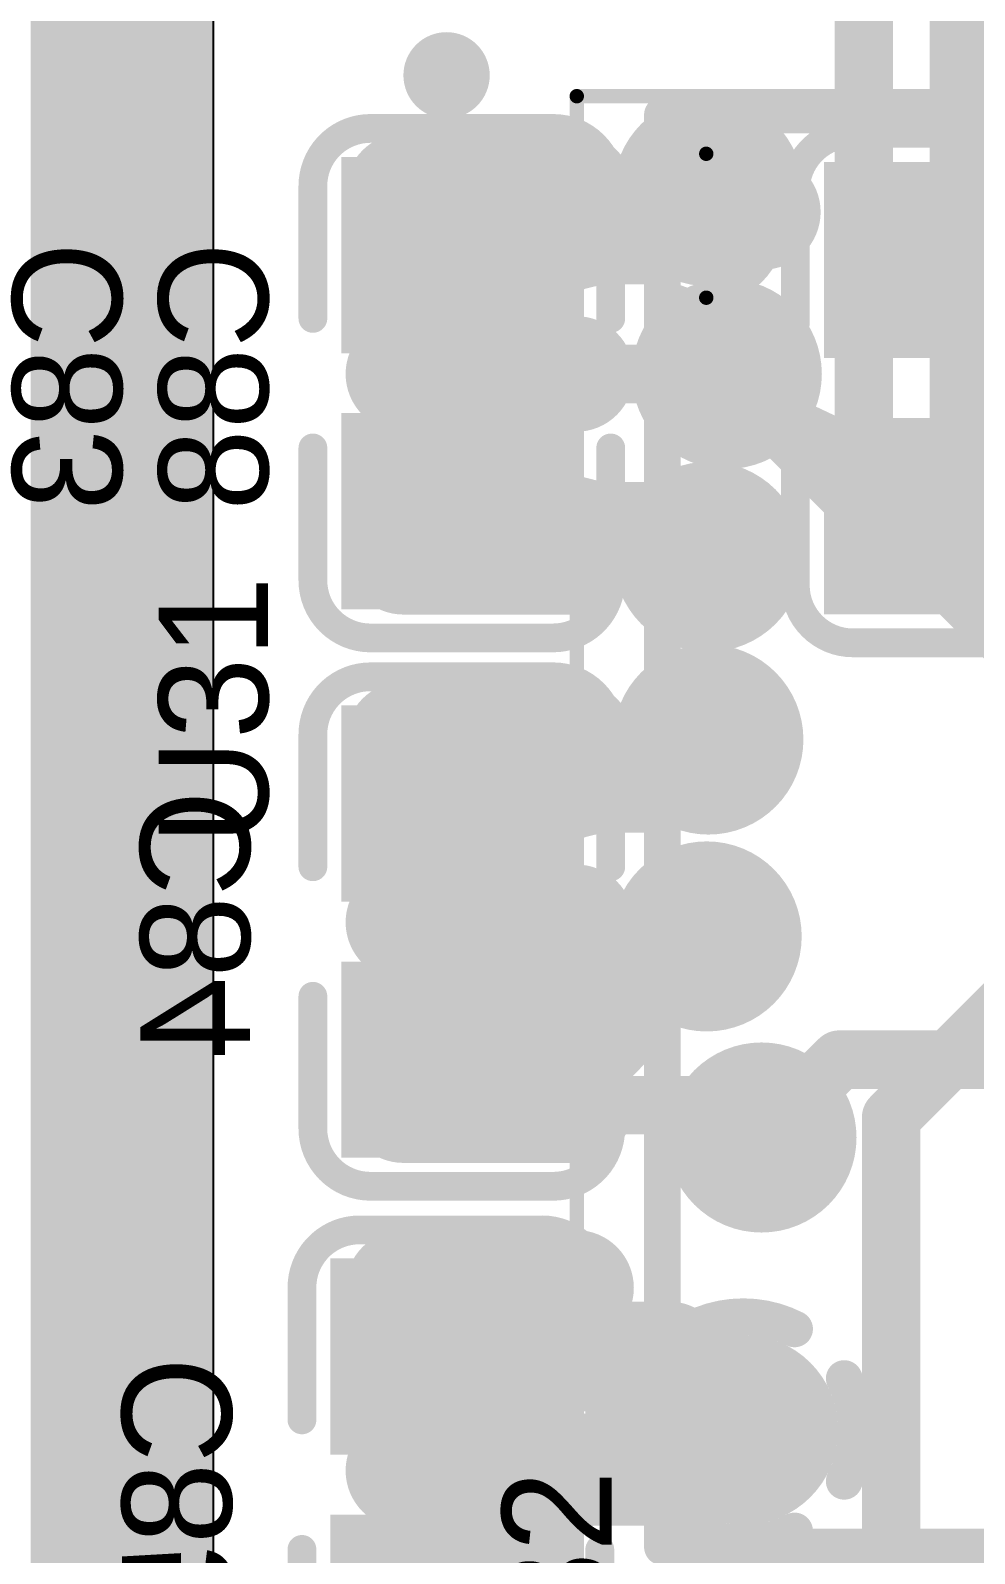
# Model space of a CAD drawing. Header units: millimetres. Extents: x 3.32 to 12.49, y 5.66 to 10.73.
# Drawn here: x 5.142 to 5.4003, y 8.8899 to 9.3065 of the extents above; entities that cross this region are included whole.
import ezdxf

# ---------------------------------------------------------------- set-up
doc = ezdxf.new("R2010")
doc.units = ezdxf.units.MM
doc.header["$MEASUREMENT"] = 0
for name, color, linetype in [('BottomLayer', 5, 'Continuous'), ('BottomOverlay', 54, 'Continuous'), ('BottomPaste', 16, 'Continuous'), ('BottomSolder', 6, 'Continuous'), ('InternalPlane1', 76, 'Continuous'), ('InternalPlane2', 16, 'Continuous'), ('Mechanical13', 56, 'Continuous'), ('MultiLayer', 9, 'Continuous'), ('TopLayer', 1, 'Continuous'), ('TopOverlay', 2, 'Continuous'), ('TopPaste', 8, 'Continuous'), ('TopSolder', 216, 'Continuous'), ('ViaHoleLayer', 16, 'Continuous')]:
    doc.layers.add(name, color=color, linetype=linetype)

# ---------------------------------------------------------------- blocks, each defined once
blk = doc.blocks.new('SOIC_16_150____155')
at = {"layer": 'Mechanical13', "const_width": 0.00394}
for points in [[(-0.20098, -0.07854), (-0.20098, 0.07854)], [(0.20098, -0.07854), (-0.20098, -0.07854)]]:
    blk.add_lwpolyline(points, dxfattribs=at)
at = {"layer": 'Mechanical13'}
for points, const_width in [([(-0.14587, -0.04311, 1), (-0.18524, -0.04311, 1)], 0.00394), ([(-0.18622, -0.04311, 1), (-0.18425, -0.04311, 1)], 0.00197), ([(-0.14685, -0.04311, 1), (-0.14488, -0.04311, 1)], 0.00197), ([(-0.20197, -0.07854, 1), (-0.2, -0.07854, 1)], 0.00197), ([(-0.20197, -0.07854, 1), (-0.2, -0.07854, 1)], 0.00197)]:
    blk.add_lwpolyline(points, format="xyb", close=True, dxfattribs=dict(at, const_width=const_width))
at = {"layer": 'TopLayer', "const_width": 0.02362}
for points in [[(-0.175, -0.12598), (-0.175, -0.07874)], [(-0.125, -0.12598), (-0.125, -0.07874)], [(-0.075, -0.12598), (-0.075, -0.07874)], [(-0.025, -0.12598), (-0.025, -0.07874)], [(0.025, -0.12598), (0.025, -0.07874)], [(0.075, -0.12598), (0.075, -0.07874)], [(0.125, -0.12598), (0.125, -0.07874)], [(0.175, -0.12598), (0.175, -0.07874)]]:
    blk.add_lwpolyline(points, dxfattribs=at)
at = {"layer": 'TopLayer', "const_width": 0.01181}
for points in [[(-0.18091, -0.07874, 1), (-0.16909, -0.07874, 1)], [(-0.13091, -0.07874, 1), (-0.11909, -0.07874, 1)], [(-0.08091, -0.07874, 1), (-0.06909, -0.07874, 1)], [(-0.03091, -0.07874, 1), (-0.01909, -0.07874, 1)], [(0.01909, -0.07874, 1), (0.03091, -0.07874, 1)], [(0.06909, -0.07874, 1), (0.08091, -0.07874, 1)], [(0.11909, -0.07874, 1), (0.13091, -0.07874, 1)], [(0.16909, -0.07874, 1), (0.18091, -0.07874, 1)], [(-0.18091, -0.12598, 1), (-0.16909, -0.12598, 1)], [(-0.13091, -0.12598, 1), (-0.11909, -0.12598, 1)], [(-0.08091, -0.12598, 1), (-0.06909, -0.12598, 1)], [(-0.03091, -0.12598, 1), (-0.01909, -0.12598, 1)], [(0.01909, -0.12598, 1), (0.03091, -0.12598, 1)], [(0.06909, -0.12598, 1), (0.08091, -0.12598, 1)], [(0.11909, -0.12598, 1), (0.13091, -0.12598, 1)], [(0.16909, -0.12598, 1), (0.18091, -0.12598, 1)]]:
    blk.add_lwpolyline(points, format="xyb", close=True, dxfattribs=at)
at = {"layer": 'TopOverlay', "const_width": 0.01}
for points in [[(-0.19587, -0.05512), (-0.19587, 0.05512)], [(0.19587, -0.05512), (0.19587, 0.05512)], [(0.19587, -0.05512), (-0.19587, -0.05512)]]:
    blk.add_lwpolyline(points, dxfattribs=at)
at = {"layer": 'TopOverlay'}
for points, const_width in [([(-0.16142, -0.02756, 1), (-0.17717, -0.02756, 1)], 0.01575), ([(-0.1811, -0.02756, 1), (-0.17323, -0.02756, 1)], 0.00787), ([(-0.16535, -0.02756, 1), (-0.15748, -0.02756, 1)], 0.00787), ([(-0.19837, -0.05512, 1), (-0.19337, -0.05512, 1)], 0.005), ([(-0.19837, -0.05512, 1), (-0.19337, -0.05512, 1)], 0.005), ([(0.19337, -0.05512, 1), (0.19837, -0.05512, 1)], 0.005), ([(0.19337, -0.05512, 1), (0.19837, -0.05512, 1)], 0.005), ([(-0.20079, -0.11417, 1), (-0.2126, -0.11417, 1)], 0.01181), ([(-0.21555, -0.11417, 1), (-0.20965, -0.11417, 1)], 0.00591), ([(-0.20374, -0.11417, 1), (-0.19783, -0.11417, 1)], 0.00591)]:
    blk.add_lwpolyline(points, format="xyb", close=True, dxfattribs=dict(at, const_width=const_width))
at = {"layer": 'TopPaste', "const_width": 0.02362}
for points in [[(-0.175, -0.12598), (-0.175, -0.07874)], [(-0.125, -0.12598), (-0.125, -0.07874)], [(-0.075, -0.12598), (-0.075, -0.07874)], [(-0.025, -0.12598), (-0.025, -0.07874)], [(0.025, -0.12598), (0.025, -0.07874)], [(0.075, -0.12598), (0.075, -0.07874)], [(0.125, -0.12598), (0.125, -0.07874)], [(0.175, -0.12598), (0.175, -0.07874)]]:
    blk.add_lwpolyline(points, dxfattribs=at)
at = {"layer": 'TopPaste', "const_width": 0.01181}
for points in [[(-0.18091, -0.07874, 1), (-0.16909, -0.07874, 1)], [(-0.13091, -0.07874, 1), (-0.11909, -0.07874, 1)], [(-0.08091, -0.07874, 1), (-0.06909, -0.07874, 1)], [(-0.03091, -0.07874, 1), (-0.01909, -0.07874, 1)], [(0.01909, -0.07874, 1), (0.03091, -0.07874, 1)], [(0.06909, -0.07874, 1), (0.08091, -0.07874, 1)], [(0.11909, -0.07874, 1), (0.13091, -0.07874, 1)], [(0.16909, -0.07874, 1), (0.18091, -0.07874, 1)], [(-0.18091, -0.12598, 1), (-0.16909, -0.12598, 1)], [(-0.13091, -0.12598, 1), (-0.11909, -0.12598, 1)], [(-0.08091, -0.12598, 1), (-0.06909, -0.12598, 1)], [(-0.03091, -0.12598, 1), (-0.01909, -0.12598, 1)], [(0.01909, -0.12598, 1), (0.03091, -0.12598, 1)], [(0.06909, -0.12598, 1), (0.08091, -0.12598, 1)], [(0.11909, -0.12598, 1), (0.13091, -0.12598, 1)], [(0.16909, -0.12598, 1), (0.18091, -0.12598, 1)]]:
    blk.add_lwpolyline(points, format="xyb", close=True, dxfattribs=at)
at = {"layer": 'TopSolder', "const_width": 0.03162}
for points in [[(-0.175, -0.12598), (-0.175, -0.07874)], [(-0.125, -0.12598), (-0.125, -0.07874)], [(-0.075, -0.12598), (-0.075, -0.07874)], [(-0.025, -0.12598), (-0.025, -0.07874)], [(0.025, -0.12598), (0.025, -0.07874)], [(0.075, -0.12598), (0.075, -0.07874)], [(0.125, -0.12598), (0.125, -0.07874)], [(0.175, -0.12598), (0.175, -0.07874)]]:
    blk.add_lwpolyline(points, dxfattribs=at)
at = {"layer": 'TopSolder', "const_width": 0.01581}
for points in [[(-0.18291, -0.07874, 1), (-0.16709, -0.07874, 1)], [(-0.13291, -0.07874, 1), (-0.11709, -0.07874, 1)], [(-0.08291, -0.07874, 1), (-0.06709, -0.07874, 1)], [(-0.03291, -0.07874, 1), (-0.01709, -0.07874, 1)], [(0.01709, -0.07874, 1), (0.03291, -0.07874, 1)], [(0.06709, -0.07874, 1), (0.08291, -0.07874, 1)], [(0.11709, -0.07874, 1), (0.13291, -0.07874, 1)], [(0.16709, -0.07874, 1), (0.18291, -0.07874, 1)], [(-0.18291, -0.12598, 1), (-0.16709, -0.12598, 1)], [(-0.13291, -0.12598, 1), (-0.11709, -0.12598, 1)], [(-0.08291, -0.12598, 1), (-0.06709, -0.12598, 1)], [(-0.03291, -0.12598, 1), (-0.01709, -0.12598, 1)], [(0.01709, -0.12598, 1), (0.03291, -0.12598, 1)], [(0.06709, -0.12598, 1), (0.08291, -0.12598, 1)], [(0.11709, -0.12598, 1), (0.13291, -0.12598, 1)], [(0.16709, -0.12598, 1), (0.18291, -0.12598, 1)]]:
    blk.add_lwpolyline(points, format="xyb", close=True, dxfattribs=at)
blk = doc.blocks.new('0805_C_B_219')
at = {"layer": 'BottomLayer'}
for points in [[(-0.05787, -0.02894), (-0.0122, -0.02894), (-0.05787, 0.02894), (-0.0122, 0.02894)], [(0.0122, -0.02894), (0.05787, -0.02894), (0.0122, 0.02894), (0.05787, 0.02894)]]:
    blk.add_solid(points, dxfattribs=at)
at = {"layer": 'BottomOverlay', "const_width": 0.00787}
for points in [[(-0.06969, 0.025, -0.414213), (-0.05394, 0.04075)], [(0.05394, 0.04075, -0.414214), (0.06968, 0.025)], [(-0.05394, -0.04075, -0.414214), (-0.06969, -0.025)], [(0.06969, -0.025, -0.414213), (0.05394, -0.04075)]]:
    blk.add_lwpolyline(points, format="xyb", dxfattribs=at)
at = {"layer": 'BottomOverlay', "const_width": 0.00394}
for points in [[(-0.05591, 0.04075, 1), (-0.05197, 0.04075, 1)], [(-0.05591, 0.04075, 1), (-0.05197, 0.04075, 1)], [(-0.01969, 0.04075, 1), (-0.01575, 0.04075, 1)], [(0.01575, 0.04075, 1), (0.01969, 0.04075, 1)], [(0.05197, 0.04075, 1), (0.05591, 0.04075, 1)], [(0.05197, 0.04075, 1), (0.05591, 0.04075, 1)], [(-0.07165, 0.025, 1), (-0.06772, 0.025, 1)], [(-0.07165, 0.025, 1), (-0.06772, 0.025, 1)], [(0.06772, 0.025, 1), (0.07165, 0.025, 1)], [(0.06772, 0.025, 1), (0.07165, 0.025, 1)], [(-0.07165, -0.025, 1), (-0.06772, -0.025, 1)], [(-0.07165, -0.025, 1), (-0.06772, -0.025, 1)], [(0.06772, -0.025, 1), (0.07165, -0.025, 1)], [(0.06772, -0.025, 1), (0.07165, -0.025, 1)], [(-0.05591, -0.04075, 1), (-0.05197, -0.04075, 1)], [(-0.05591, -0.04075, 1), (-0.05197, -0.04075, 1)], [(-0.01969, -0.04075, 1), (-0.01575, -0.04075, 1)], [(0.01575, -0.04075, 1), (0.01969, -0.04075, 1)], [(0.05197, -0.04075, 1), (0.05591, -0.04075, 1)], [(0.05197, -0.04075, 1), (0.05591, -0.04075, 1)]]:
    blk.add_lwpolyline(points, format="xyb", close=True, dxfattribs=at)
at = {"layer": 'BottomOverlay', "const_width": 0.00787}
for points in [[(-0.05394, 0.04075), (-0.01772, 0.04075)], [(0.01772, 0.04075), (0.05394, 0.04075)], [(-0.06969, 0.025), (-0.06969, -0.025)], [(0.06968, 0.025), (0.06968, -0.025)], [(-0.05394, -0.04075), (-0.01772, -0.04075)], [(0.01772, -0.04075), (0.05394, -0.04075)]]:
    blk.add_lwpolyline(points, dxfattribs=at)
at = {"layer": 'BottomPaste'}
for points in [[(-0.05787, -0.02894), (-0.0122, -0.02894), (-0.05787, 0.02894), (-0.0122, 0.02894)], [(0.0122, -0.02894), (0.05787, -0.02894), (0.0122, 0.02894), (0.05787, 0.02894)]]:
    blk.add_solid(points, dxfattribs=at)
at = {"layer": 'BottomSolder'}
for points in [[(-0.06187, -0.03294), (-0.0082, -0.03294), (-0.06187, 0.03294), (-0.0082, 0.03294)], [(0.0082, -0.03294), (0.06187, -0.03294), (0.0082, 0.03294), (0.06187, 0.03294)]]:
    blk.add_solid(points, dxfattribs=at)
blk = doc.blocks.new('0805_C_B_220')
at = {"layer": 'BottomLayer'}
for points in [[(-0.05787, -0.02894), (-0.0122, -0.02894), (-0.05787, 0.02894), (-0.0122, 0.02894)], [(0.0122, -0.02894), (0.05787, -0.02894), (0.0122, 0.02894), (0.05787, 0.02894)]]:
    blk.add_solid(points, dxfattribs=at)
at = {"layer": 'BottomOverlay', "const_width": 0.00787}
for points in [[(-0.06969, 0.025, -0.414213), (-0.05394, 0.04075)], [(0.05394, 0.04075, -0.414214), (0.06968, 0.025)], [(-0.05394, -0.04075, -0.414214), (-0.06969, -0.025)], [(0.06969, -0.025, -0.414213), (0.05394, -0.04075)]]:
    blk.add_lwpolyline(points, format="xyb", dxfattribs=at)
at = {"layer": 'BottomOverlay', "const_width": 0.00394}
for points in [[(-0.05591, 0.04075, 1), (-0.05197, 0.04075, 1)], [(-0.05591, 0.04075, 1), (-0.05197, 0.04075, 1)], [(-0.01969, 0.04075, 1), (-0.01575, 0.04075, 1)], [(0.01575, 0.04075, 1), (0.01969, 0.04075, 1)], [(0.05197, 0.04075, 1), (0.05591, 0.04075, 1)], [(0.05197, 0.04075, 1), (0.05591, 0.04075, 1)], [(-0.07165, 0.025, 1), (-0.06772, 0.025, 1)], [(-0.07165, 0.025, 1), (-0.06772, 0.025, 1)], [(0.06772, 0.025, 1), (0.07165, 0.025, 1)], [(0.06772, 0.025, 1), (0.07165, 0.025, 1)], [(-0.07165, -0.025, 1), (-0.06772, -0.025, 1)], [(-0.07165, -0.025, 1), (-0.06772, -0.025, 1)], [(0.06772, -0.025, 1), (0.07165, -0.025, 1)], [(0.06772, -0.025, 1), (0.07165, -0.025, 1)], [(-0.05591, -0.04075, 1), (-0.05197, -0.04075, 1)], [(-0.05591, -0.04075, 1), (-0.05197, -0.04075, 1)], [(-0.01969, -0.04075, 1), (-0.01575, -0.04075, 1)], [(0.01575, -0.04075, 1), (0.01969, -0.04075, 1)], [(0.05197, -0.04075, 1), (0.05591, -0.04075, 1)], [(0.05197, -0.04075, 1), (0.05591, -0.04075, 1)]]:
    blk.add_lwpolyline(points, format="xyb", close=True, dxfattribs=at)
at = {"layer": 'BottomOverlay', "const_width": 0.00787}
for points in [[(-0.05394, 0.04075), (-0.01772, 0.04075)], [(0.01772, 0.04075), (0.05394, 0.04075)], [(-0.06969, 0.025), (-0.06969, -0.025)], [(0.06968, 0.025), (0.06968, -0.025)], [(-0.05394, -0.04075), (-0.01772, -0.04075)], [(0.01772, -0.04075), (0.05394, -0.04075)]]:
    blk.add_lwpolyline(points, dxfattribs=at)
at = {"layer": 'BottomPaste'}
for points in [[(-0.05787, -0.02894), (-0.0122, -0.02894), (-0.05787, 0.02894), (-0.0122, 0.02894)], [(0.0122, -0.02894), (0.05787, -0.02894), (0.0122, 0.02894), (0.05787, 0.02894)]]:
    blk.add_solid(points, dxfattribs=at)
at = {"layer": 'BottomSolder'}
for points in [[(-0.06187, -0.03294), (-0.0082, -0.03294), (-0.06187, 0.03294), (-0.0082, 0.03294)], [(0.0082, -0.03294), (0.06187, -0.03294), (0.0082, 0.03294), (0.06187, 0.03294)]]:
    blk.add_solid(points, dxfattribs=at)
blk = doc.blocks.new('0805_C_B_221')
at = {"layer": 'BottomLayer'}
for points in [[(-0.05787, -0.02894), (-0.0122, -0.02894), (-0.05787, 0.02894), (-0.0122, 0.02894)], [(0.0122, -0.02894), (0.05787, -0.02894), (0.0122, 0.02894), (0.05787, 0.02894)]]:
    blk.add_solid(points, dxfattribs=at)
at = {"layer": 'BottomOverlay', "const_width": 0.00787}
for points in [[(-0.06969, 0.025, -0.414213), (-0.05394, 0.04075)], [(0.05394, 0.04075, -0.414214), (0.06968, 0.025)], [(-0.05394, -0.04075, -0.414214), (-0.06969, -0.025)], [(0.06969, -0.025, -0.414213), (0.05394, -0.04075)]]:
    blk.add_lwpolyline(points, format="xyb", dxfattribs=at)
at = {"layer": 'BottomOverlay', "const_width": 0.00394}
for points in [[(-0.05591, 0.04075, 1), (-0.05197, 0.04075, 1)], [(-0.05591, 0.04075, 1), (-0.05197, 0.04075, 1)], [(-0.01969, 0.04075, 1), (-0.01575, 0.04075, 1)], [(0.01575, 0.04075, 1), (0.01969, 0.04075, 1)], [(0.05197, 0.04075, 1), (0.05591, 0.04075, 1)], [(0.05197, 0.04075, 1), (0.05591, 0.04075, 1)], [(-0.07165, 0.025, 1), (-0.06772, 0.025, 1)], [(-0.07165, 0.025, 1), (-0.06772, 0.025, 1)], [(0.06772, 0.025, 1), (0.07165, 0.025, 1)], [(0.06772, 0.025, 1), (0.07165, 0.025, 1)], [(-0.07165, -0.025, 1), (-0.06772, -0.025, 1)], [(-0.07165, -0.025, 1), (-0.06772, -0.025, 1)], [(0.06772, -0.025, 1), (0.07165, -0.025, 1)], [(0.06772, -0.025, 1), (0.07165, -0.025, 1)], [(-0.05591, -0.04075, 1), (-0.05197, -0.04075, 1)], [(-0.05591, -0.04075, 1), (-0.05197, -0.04075, 1)], [(-0.01969, -0.04075, 1), (-0.01575, -0.04075, 1)], [(0.01575, -0.04075, 1), (0.01969, -0.04075, 1)], [(0.05197, -0.04075, 1), (0.05591, -0.04075, 1)], [(0.05197, -0.04075, 1), (0.05591, -0.04075, 1)]]:
    blk.add_lwpolyline(points, format="xyb", close=True, dxfattribs=at)
at = {"layer": 'BottomOverlay', "const_width": 0.00787}
for points in [[(-0.01772, 0.04075), (-0.05394, 0.04075)], [(0.05394, 0.04075), (0.01772, 0.04075)], [(-0.06969, -0.025), (-0.06969, 0.025)], [(0.06968, -0.025), (0.06968, 0.025)], [(-0.01772, -0.04075), (-0.05394, -0.04075)], [(0.05394, -0.04075), (0.01772, -0.04075)]]:
    blk.add_lwpolyline(points, dxfattribs=at)
at = {"layer": 'BottomPaste'}
for points in [[(-0.05787, -0.02894), (-0.0122, -0.02894), (-0.05787, 0.02894), (-0.0122, 0.02894)], [(0.0122, -0.02894), (0.05787, -0.02894), (0.0122, 0.02894), (0.05787, 0.02894)]]:
    blk.add_solid(points, dxfattribs=at)
at = {"layer": 'BottomSolder'}
for points in [[(-0.06187, -0.03294), (-0.0082, -0.03294), (-0.06187, 0.03294), (-0.0082, 0.03294)], [(0.0082, -0.03294), (0.06187, -0.03294), (0.0082, 0.03294), (0.06187, 0.03294)]]:
    blk.add_solid(points, dxfattribs=at)
blk = doc.blocks.new('0805_C_B_222')
at = {"layer": 'BottomLayer'}
for points in [[(-0.05787, -0.02894), (-0.0122, -0.02894), (-0.05787, 0.02894), (-0.0122, 0.02894)], [(0.0122, -0.02894), (0.05787, -0.02894), (0.0122, 0.02894), (0.05787, 0.02894)]]:
    blk.add_solid(points, dxfattribs=at)
at = {"layer": 'BottomOverlay', "const_width": 0.00787}
for points in [[(-0.06969, 0.025, -0.414213), (-0.05394, 0.04075)], [(0.05394, 0.04075, -0.414214), (0.06968, 0.025)], [(-0.05394, -0.04075, -0.414214), (-0.06969, -0.025)], [(0.06969, -0.025, -0.414213), (0.05394, -0.04075)]]:
    blk.add_lwpolyline(points, format="xyb", dxfattribs=at)
at = {"layer": 'BottomOverlay', "const_width": 0.00394}
for points in [[(-0.05591, 0.04075, 1), (-0.05197, 0.04075, 1)], [(-0.05591, 0.04075, 1), (-0.05197, 0.04075, 1)], [(-0.01969, 0.04075, 1), (-0.01575, 0.04075, 1)], [(0.01575, 0.04075, 1), (0.01969, 0.04075, 1)], [(0.05197, 0.04075, 1), (0.05591, 0.04075, 1)], [(0.05197, 0.04075, 1), (0.05591, 0.04075, 1)], [(-0.07165, 0.025, 1), (-0.06772, 0.025, 1)], [(-0.07165, 0.025, 1), (-0.06772, 0.025, 1)], [(0.06772, 0.025, 1), (0.07165, 0.025, 1)], [(0.06772, 0.025, 1), (0.07165, 0.025, 1)], [(-0.07165, -0.025, 1), (-0.06772, -0.025, 1)], [(-0.07165, -0.025, 1), (-0.06772, -0.025, 1)], [(0.06772, -0.025, 1), (0.07165, -0.025, 1)], [(0.06772, -0.025, 1), (0.07165, -0.025, 1)], [(-0.05591, -0.04075, 1), (-0.05197, -0.04075, 1)], [(-0.05591, -0.04075, 1), (-0.05197, -0.04075, 1)], [(-0.01969, -0.04075, 1), (-0.01575, -0.04075, 1)], [(0.01575, -0.04075, 1), (0.01969, -0.04075, 1)], [(0.05197, -0.04075, 1), (0.05591, -0.04075, 1)], [(0.05197, -0.04075, 1), (0.05591, -0.04075, 1)]]:
    blk.add_lwpolyline(points, format="xyb", close=True, dxfattribs=at)
at = {"layer": 'BottomOverlay', "const_width": 0.00787}
for points in [[(-0.01772, 0.04075), (-0.05394, 0.04075)], [(0.05394, 0.04075), (0.01772, 0.04075)], [(-0.06969, -0.025), (-0.06969, 0.025)], [(0.06968, -0.025), (0.06968, 0.025)], [(-0.01772, -0.04075), (-0.05394, -0.04075)], [(0.05394, -0.04075), (0.01772, -0.04075)]]:
    blk.add_lwpolyline(points, dxfattribs=at)
at = {"layer": 'BottomPaste'}
for points in [[(-0.05787, -0.02894), (-0.0122, -0.02894), (-0.05787, 0.02894), (-0.0122, 0.02894)], [(0.0122, -0.02894), (0.05787, -0.02894), (0.0122, 0.02894), (0.05787, 0.02894)]]:
    blk.add_solid(points, dxfattribs=at)
at = {"layer": 'BottomSolder'}
for points in [[(-0.06187, -0.03294), (-0.0082, -0.03294), (-0.06187, 0.03294), (-0.0082, 0.03294)], [(0.0082, -0.03294), (0.06187, -0.03294), (0.0082, 0.03294), (0.06187, 0.03294)]]:
    blk.add_solid(points, dxfattribs=at)

msp = doc.modelspace()

# ---------------------------------------------------------------- linework, layer by layer
at = {"layer": 'BottomLayer'}
for points, const_width in [([(5.32148, 9.26252, 1), (5.33348, 9.26252, 1)], 0.012), ([(5.32348, 9.26252, 1), (5.33148, 9.26252, 1)], 0.008), ([(5.27259, 9.25553, 1), (5.28059, 9.25553, 1)], 0.008), ([(5.256, 9.24504, 1), (5.264, 9.24504, 1)], 0.008), ([(5.29792, 9.24504, 1), (5.30592, 9.24504, 1)], 0.008), ([(5.29792, 9.24504, 1), (5.30592, 9.24504, 1)], 0.008), ([(5.306, 9.24504, 1), (5.314, 9.24504, 1)], 0.008), ([(5.306, 9.24504, 1), (5.314, 9.24504, 1)], 0.008), ([(5.38801, 9.2437, 1), (5.39601, 9.2437, 1)], 0.008), ([(5.27259, 9.23455, 1), (5.28059, 9.23455, 1)], 0.008), ([(5.32652, 9.21252, 1), (5.33852, 9.21252, 1)], 0.012), ([(5.32852, 9.21252, 1), (5.33652, 9.21252, 1)], 0.008), ([(5.33238, 9.21355, 1), (5.34038, 9.21355, 1)], 0.008), ([(5.33185, 9.20919, 1), (5.33985, 9.20919, 1)], 0.008), ([(5.33882, 9.20517, 1), (5.34682, 9.20517, 1)], 0.008), ([(5.38191, 9.18846, 1), (5.38991, 9.18846, 1)], 0.008), ([(5.27259, 9.18545, 1), (5.28059, 9.18545, 1)], 0.008), ([(5.35916, 9.18188, 1), (5.36716, 9.18188, 1)], 0.008), ([(5.256, 9.17496, 1), (5.264, 9.17496, 1)], 0.008), ([(5.28379, 9.17496, 1), (5.29179, 9.17496, 1)], 0.008), ([(5.29792, 9.17496, 1), (5.30592, 9.17496, 1)], 0.008), ([(5.29792, 9.17496, 1), (5.30592, 9.17496, 1)], 0.008), ([(5.31104, 9.17496, 1), (5.31904, 9.17496, 1)], 0.008), ([(5.31104, 9.17496, 1), (5.31904, 9.17496, 1)], 0.008), ([(5.36608, 9.17496, 1), (5.37408, 9.17496, 1)], 0.008), ([(5.36608, 9.17496, 1), (5.37408, 9.17496, 1)], 0.008), ([(5.396, 9.17496, 1), (5.404, 9.17496, 1)], 0.008), ([(5.38191, 9.17246, 1), (5.38991, 9.17246, 1)], 0.008), ([(5.32148, 9.16252, 1), (5.33348, 9.16252, 1)], 0.012), ([(5.27259, 9.16447, 1), (5.28059, 9.16447, 1)], 0.008), ([(5.32348, 9.16252, 1), (5.33148, 9.16252, 1)], 0.008), ([(5.32065, 9.15969, 1), (5.32865, 9.15969, 1)], 0.008), ([(5.32148, 9.11252, 1), (5.33348, 9.11252, 1)], 0.012), ([(5.32348, 9.11252, 1), (5.33148, 9.11252, 1)], 0.008), ([(5.27259, 9.10553, 1), (5.28059, 9.10553, 1)], 0.008), ([(5.256, 9.09504, 1), (5.264, 9.09504, 1)], 0.008), ([(5.29792, 9.09504, 1), (5.30592, 9.09504, 1)], 0.008), ([(5.29792, 9.09504, 1), (5.30592, 9.09504, 1)], 0.008), ([(5.306, 9.09504, 1), (5.314, 9.09504, 1)], 0.008), ([(5.306, 9.09504, 1), (5.314, 9.09504, 1)], 0.008), ([(5.27259, 9.08455, 1), (5.28059, 9.08455, 1)], 0.008), ([(5.32101, 9.05866, 1), (5.33301, 9.05866, 1)], 0.012), ([(5.31901, 9.05866, 1), (5.32701, 9.05866, 1)], 0.008), ([(5.32301, 9.05866, 1), (5.33101, 9.05866, 1)], 0.008), ([(5.32301, 9.05866, 1), (5.33101, 9.05866, 1)], 0.008), ([(5.32631, 9.05535, 1), (5.33431, 9.05535, 1)], 0.008), ([(5.26442, 9.03961, 1), (5.27242, 9.03961, 1)], 0.008), ([(5.3115, 9.04054, 1), (5.3195, 9.04054, 1)], 0.008), ([(5.27302, 9.03501, 1), (5.28102, 9.03501, 1)], 0.008), ([(5.30079, 9.03645, 1), (5.30879, 9.03645, 1)], 0.008), ([(5.27457, 9.03299, 1), (5.28257, 9.03299, 1)], 0.008), ([(5.27457, 9.03299, 1), (5.28257, 9.03299, 1)], 0.008), ([(5.256, 9.02496, 1), (5.264, 9.02496, 1)], 0.008), ([(5.28931, 9.02496, 1), (5.29731, 9.02496, 1)], 0.008), ([(5.28931, 9.02496, 1), (5.29731, 9.02496, 1)], 0.008), ([(5.28931, 9.02496, 1), (5.29731, 9.02496, 1)], 0.008), ([(5.28931, 9.02496, 1), (5.29731, 9.02496, 1)], 0.008), ([(5.28931, 9.02496, 1), (5.29731, 9.02496, 1)], 0.008), ([(5.28931, 9.02496, 1), (5.29731, 9.02496, 1)], 0.008), ([(5.28931, 9.02496, 1), (5.29731, 9.02496, 1)], 0.008), ([(5.29592, 9.02496, 1), (5.30392, 9.02496, 1)], 0.008), ([(5.29592, 9.02496, 1), (5.30392, 9.02496, 1)], 0.008), ([(5.29592, 9.02496, 1), (5.30392, 9.02496, 1)], 0.008), ([(5.29592, 9.02496, 1), (5.30392, 9.02496, 1)], 0.008), ([(5.35931, 9.02496, 1), (5.36731, 9.02496, 1)], 0.008), ([(5.35931, 9.02496, 1), (5.36731, 9.02496, 1)], 0.008), ([(5.26192, 9.02381, 1), (5.26992, 9.02381, 1)], 0.008), ([(5.27457, 9.01693, 1), (5.28257, 9.01693, 1)], 0.008), ([(5.27457, 9.01693, 1), (5.28257, 9.01693, 1)], 0.008), ([(5.27302, 9.01491, 1), (5.28102, 9.01491, 1)], 0.008), ([(5.33601, 9.00366, 1), (5.34801, 9.00366, 1)], 0.012), ([(5.33801, 9.00366, 1), (5.34601, 9.00366, 1)], 0.008), ([(5.24951, 8.94374, 1), (5.26451, 8.94374, 1)], 0.015), ([(5.30943, 8.94374, 1), (5.32443, 8.94374, 1)], 0.015), ([(5.30943, 8.94374, 1), (5.32443, 8.94374, 1)], 0.015), ([(5.32951, 8.92366, 1), (5.34451, 8.92366, 1)], 0.015), ([(5.33101, 8.92366, 1), (5.34301, 8.92366, 1)], 0.012)]:
    msp.add_lwpolyline(points, format="xyb", close=True, dxfattribs=dict(at, const_width=const_width))
for points, const_width in [([(5.31, 9.24504), (5.32748, 9.26252)], 0.016), ([(5.26, 9.24504), (5.31, 9.24504)], 0.016), ([(5.39201, 9.2437), (5.52866, 9.2437)], 0.016), ([(5.33252, 9.21252), (5.37008, 9.17496)], 0.016), ([(5.26, 9.17496), (5.31504, 9.17496)], 0.016), ([(5.31504, 9.17496), (5.32748, 9.16252)], 0.016), ([(5.37008, 9.17496), (5.4, 9.17496)], 0.016), ([(5.31, 9.09504), (5.32748, 9.11252)], 0.016), ([(5.26, 9.09504), (5.31, 9.09504)], 0.016), ([(5.29331, 9.02496), (5.32701, 9.05866)], 0.016), ([(5.29992, 9.02496), (5.33031, 9.05535)], 0.016), ([(5.26, 9.02496), (5.29331, 9.02496)], 0.016), ([(5.29331, 9.02496), (5.29992, 9.02496)], 0.016), ([(5.34201, 9.00366), (5.36331, 9.02496)], 0.016), ([(5.36331, 9.02496), (5.49, 9.02496)], 0.016), ([(5.25701, 8.94374), (5.31693, 8.94374)], 0.03), ([(5.31693, 8.94374), (5.33701, 8.92366)], 0.03)]:
    msp.add_lwpolyline(points, dxfattribs=dict(at, const_width=const_width))
at = {"layer": 'BottomLayer', "const_width": 0.016}
for points in [[(5.30192, 9.24504, -0.198912), (5.27659, 9.25553)], [(5.27659, 9.23455, -0.198912), (5.30192, 9.24504)], [(5.34282, 9.20517, -0.198912), (5.33638, 9.21355)], [(5.38591, 9.18846, -0.198912), (5.33585, 9.20919)], [(5.30192, 9.17496, -0.198912), (5.27659, 9.18545)], [(5.38591, 9.17246, -0.198912), (5.36316, 9.18188)], [(5.27659, 9.16447, -0.198912), (5.30192, 9.17496)], [(5.28779, 9.17496, -0.198912), (5.32465, 9.15969)], [(5.30192, 9.09504, -0.198912), (5.27659, 9.10553)], [(5.27659, 9.08455, -0.198912), (5.30192, 9.09504)], [(5.32701, 9.05866, -0.24), (5.26842, 9.03961)], [(5.32301, 9.05866, -0.198912), (5.3155, 9.04054)], [(5.30479, 9.03645, -0.24), (5.26592, 9.02381)], [(5.29992, 9.02496, -0.20969), (5.27702, 9.03501)], [(5.29331, 9.02496, -0.254939), (5.27857, 9.03299)], [(5.29331, 9.02496, -0.254939), (5.27857, 9.03299)], [(5.27702, 9.01491, -0.20969), (5.29992, 9.02496)], [(5.27857, 9.01693, -0.254939), (5.29331, 9.02496)], [(5.27857, 9.01693, -0.254939), (5.29331, 9.02496)]]:
    msp.add_lwpolyline(points, format="xyb", dxfattribs=at)
at = {"layer": 'InternalPlane1'}
msp.add_line((5.19209, 8.59374), (5.19209, 9.82744), dxfattribs=at)
at = {"layer": 'InternalPlane1', "const_width": 0.05}
msp.add_lwpolyline([(5.16701, 8.56866), (5.16701, 9.84252)], dxfattribs=at)
at = {"layer": 'InternalPlane1'}
for points, const_width in [([(5.31448, 9.26252, 1), (5.34048, 9.26252, 1)], 0.026), ([(5.31952, 9.21252, 1), (5.34552, 9.21252, 1)], 0.026), ([(5.31448, 9.16252, 1), (5.34048, 9.16252, 1)], 0.026), ([(5.31448, 9.11252, 1), (5.34048, 9.11252, 1)], 0.026), ([(5.31401, 9.05866, 1), (5.34001, 9.05866, 1)], 0.026), ([(5.32901, 9.00366, 1), (5.35501, 9.00366, 1)], 0.026), ([(5.32043, 8.95128, 1), (5.32543, 8.95128, 1)], 0.005), ([(5.34858, 8.95128, 1), (5.35358, 8.95128, 1)], 0.005), ([(5.30689, 8.93774, 1), (5.31189, 8.93774, 1)], 0.005), ([(5.36213, 8.93774, 1), (5.36713, 8.93774, 1)], 0.005), ([(5.30689, 8.90959, 1), (5.31189, 8.90959, 1)], 0.005), ([(5.36213, 8.90959, 1), (5.36713, 8.90959, 1)], 0.005), ([(5.32043, 8.89604, 1), (5.32543, 8.89604, 1)], 0.005), ([(5.34858, 8.89604, 1), (5.35358, 8.89604, 1)], 0.005)]:
    msp.add_lwpolyline(points, format="xyb", close=True, dxfattribs=dict(at, const_width=const_width))
at = {"layer": 'InternalPlane1', "const_width": 0.01}
for points in [[(5.32293, 8.95128, -0.240079), (5.35108, 8.95128)], [(5.30939, 8.90959, -0.240079), (5.30939, 8.93774)], [(5.36463, 8.93774, -0.240079), (5.36463, 8.90959)], [(5.35108, 8.89604, -0.240079), (5.32293, 8.89604)]]:
    msp.add_lwpolyline(points, format="xyb", dxfattribs=at)
at = {"layer": 'InternalPlane2'}
msp.add_line((5.19209, 8.59374), (5.19209, 9.82744), dxfattribs=at)
at = {"layer": 'InternalPlane2', "const_width": 0.05}
msp.add_lwpolyline([(5.16701, 8.56866), (5.16701, 9.84252)], dxfattribs=at)
at = {"layer": 'InternalPlane2', "const_width": 0.026}
for points in [[(5.31448, 9.26252, 1), (5.34048, 9.26252, 1)], [(5.31952, 9.21252, 1), (5.34552, 9.21252, 1)], [(5.31448, 9.16252, 1), (5.34048, 9.16252, 1)], [(5.31448, 9.11252, 1), (5.34048, 9.11252, 1)], [(5.31401, 9.05866, 1), (5.34001, 9.05866, 1)], [(5.32901, 9.00366, 1), (5.35501, 9.00366, 1)], [(5.32401, 8.92366, 1), (5.35001, 8.92366, 1)]]:
    msp.add_lwpolyline(points, format="xyb", close=True, dxfattribs=at)
at = {"layer": 'MultiLayer', "const_width": 0.012}
for points in [[(5.32148, 9.26252, 1), (5.33348, 9.26252, 1)], [(5.32652, 9.21252, 1), (5.33852, 9.21252, 1)], [(5.32148, 9.16252, 1), (5.33348, 9.16252, 1)], [(5.32148, 9.11252, 1), (5.33348, 9.11252, 1)], [(5.32101, 9.05866, 1), (5.33301, 9.05866, 1)], [(5.33601, 9.00366, 1), (5.34801, 9.00366, 1)], [(5.33101, 8.92366, 1), (5.34301, 8.92366, 1)]]:
    msp.add_lwpolyline(points, format="xyb", close=True, dxfattribs=at)
at = {"layer": 'TopLayer'}
for points, const_width in [([(5.396, 9.18967), (5.396, 9.38866)], 0.016), ([(5.37, 9.1789), (5.37, 9.33701)], 0.016), ([(5.26764, 9.26252), (5.32748, 9.26252)], 0.016), ([(5.26764, 9.21252), (5.33252, 9.21252)], 0.016), ([(5.396, 9.18967), (5.42315, 9.16252)], 0.016), ([(5.37, 9.1789), (5.43638, 9.11252)], 0.016), ([(5.26764, 9.16252), (5.32748, 9.16252)], 0.016), ([(5.26764, 9.11252), (5.32748, 9.11252)], 0.016), ([(5.26764, 9.06252), (5.2715, 9.05866)], 0.016), ([(5.37748, 9.00913), (5.43087, 9.06252)], 0.016), ([(5.2715, 9.05866), (5.32701, 9.05866)], 0.016), ([(5.26764, 9.01252), (5.33315, 9.01252)], 0.016), ([(5.33315, 9.01252), (5.34201, 9.00366)], 0.016), ([(5.37748, 8.84819), (5.37748, 9.00913)], 0.016), ([(5.32587, 8.91252), (5.33701, 8.92366)], 0.03), ([(5.26764, 8.91252), (5.32587, 8.91252)], 0.03)]:
    msp.add_lwpolyline(points, dxfattribs=dict(at, const_width=const_width))
for points, const_width in [([(5.32148, 9.26252, 1), (5.33348, 9.26252, 1)], 0.012), ([(5.26364, 9.26252, 1), (5.27164, 9.26252, 1)], 0.008), ([(5.32348, 9.26252, 1), (5.33148, 9.26252, 1)], 0.008), ([(5.32652, 9.21252, 1), (5.33852, 9.21252, 1)], 0.012), ([(5.26364, 9.21252, 1), (5.27164, 9.21252, 1)], 0.008), ([(5.32852, 9.21252, 1), (5.33652, 9.21252, 1)], 0.008), ([(5.392, 9.18967, 1), (5.4, 9.18967, 1)], 0.008), ([(5.392, 9.18967, 1), (5.4, 9.18967, 1)], 0.008), ([(5.366, 9.1789, 1), (5.374, 9.1789, 1)], 0.008), ([(5.366, 9.1789, 1), (5.374, 9.1789, 1)], 0.008), ([(5.32148, 9.16252, 1), (5.33348, 9.16252, 1)], 0.012), ([(5.26364, 9.16252, 1), (5.27164, 9.16252, 1)], 0.008), ([(5.32348, 9.16252, 1), (5.33148, 9.16252, 1)], 0.008), ([(5.32148, 9.11252, 1), (5.33348, 9.11252, 1)], 0.012), ([(5.26364, 9.11252, 1), (5.27164, 9.11252, 1)], 0.008), ([(5.32348, 9.11252, 1), (5.33148, 9.11252, 1)], 0.008), ([(5.26364, 9.06252, 1), (5.27164, 9.06252, 1)], 0.008), ([(5.28995, 9.06521, 1), (5.29795, 9.06521, 1)], 0.008), ([(5.32101, 9.05866, 1), (5.33301, 9.05866, 1)], 0.012), ([(5.2675, 9.05866, 1), (5.2755, 9.05866, 1)], 0.008), ([(5.2675, 9.05866, 1), (5.2755, 9.05866, 1)], 0.008), ([(5.30578, 9.05866, 1), (5.31378, 9.05866, 1)], 0.008), ([(5.32301, 9.05866, 1), (5.33101, 9.05866, 1)], 0.008), ([(5.26364, 9.01252, 1), (5.27164, 9.01252, 1)], 0.008), ([(5.30697, 9.01252, 1), (5.31497, 9.01252, 1)], 0.008), ([(5.32915, 9.01252, 1), (5.33715, 9.01252, 1)], 0.008), ([(5.32915, 9.01252, 1), (5.33715, 9.01252, 1)], 0.008), ([(5.37348, 9.00913, 1), (5.38148, 9.00913, 1)], 0.008), ([(5.37348, 9.00913, 1), (5.38148, 9.00913, 1)], 0.008), ([(5.33601, 9.00366, 1), (5.34801, 9.00366, 1)], 0.012), ([(5.33518, 9.00083, 1), (5.34318, 9.00083, 1)], 0.008), ([(5.33801, 9.00366, 1), (5.34601, 9.00366, 1)], 0.008), ([(5.32951, 8.92366, 1), (5.34451, 8.92366, 1)], 0.015), ([(5.33163, 8.92154, 1), (5.34663, 8.92154, 1)], 0.015), ([(5.33101, 8.92366, 1), (5.34301, 8.92366, 1)], 0.012), ([(5.26014, 8.91252, 1), (5.27514, 8.91252, 1)], 0.015), ([(5.30985, 8.91252, 1), (5.32485, 8.91252, 1)], 0.015), ([(5.31837, 8.91252, 1), (5.33337, 8.91252, 1)], 0.015), ([(5.31837, 8.91252, 1), (5.33337, 8.91252, 1)], 0.015)]:
    msp.add_lwpolyline(points, format="xyb", close=True, dxfattribs=dict(at, const_width=const_width))
for points, const_width in [([(5.30978, 9.05866, -0.198912), (5.29395, 9.06521)], 0.016), ([(5.31097, 9.01252, -0.198912), (5.33918, 9.00083)], 0.016), ([(5.33913, 8.92154, -0.198912), (5.31735, 8.91252)], 0.03)]:
    msp.add_lwpolyline(points, format="xyb", dxfattribs=dict(at, const_width=const_width))
at = {"layer": 'ViaHoleLayer', "const_width": 0.006}
for points in [[(5.32448, 9.26252, 1), (5.33048, 9.26252, 1)], [(5.32952, 9.21252, 1), (5.33552, 9.21252, 1)], [(5.32448, 9.16252, 1), (5.33048, 9.16252, 1)], [(5.32448, 9.11252, 1), (5.33048, 9.11252, 1)], [(5.32401, 9.05866, 1), (5.33001, 9.05866, 1)], [(5.33901, 9.00366, 1), (5.34501, 9.00366, 1)], [(5.33401, 8.92366, 1), (5.34001, 8.92366, 1)]]:
    msp.add_lwpolyline(points, format="xyb", close=True, dxfattribs=at)

# ---------------------------------------------------------------- block references
for name, p, rotation in [('SOIC_16_150____155', (5.37, 9.08752), 270), ('0805_C_B_222', (5.26, 9.21), 270), ('0805_C_B_221', (5.39201, 9.20866), 270), ('0805_C_B_220', (5.26, 9.06), 90), ('0805_C_B_219', (5.25701, 8.9087), 90)]:
    msp.add_blockref(name, p, dxfattribs=dict(rotation=rotation))

# ---------------------------------------------------------------- texts
at = {"layer": 'BottomOverlay', "text_generation_flag": 2}
for s, p in [('C83', (5.16701, 9.24866)), ('C88', (5.20701, 9.24866)), ('C84', (5.20201, 9.09866)), ('C85', (5.19701, 8.94366))]:
    msp.add_text(s, height=0.03, rotation=90, dxfattribs=at).set_placement(p)
at = {"layer": 'TopOverlay'}
for s, p in [('U31', (5.20701, 9.08366)), ('U32', (5.301, 8.839))]:
    msp.add_text(s, height=0.03, rotation=90, dxfattribs=at).set_placement(p)

doc.saveas('drawing.dxf')
